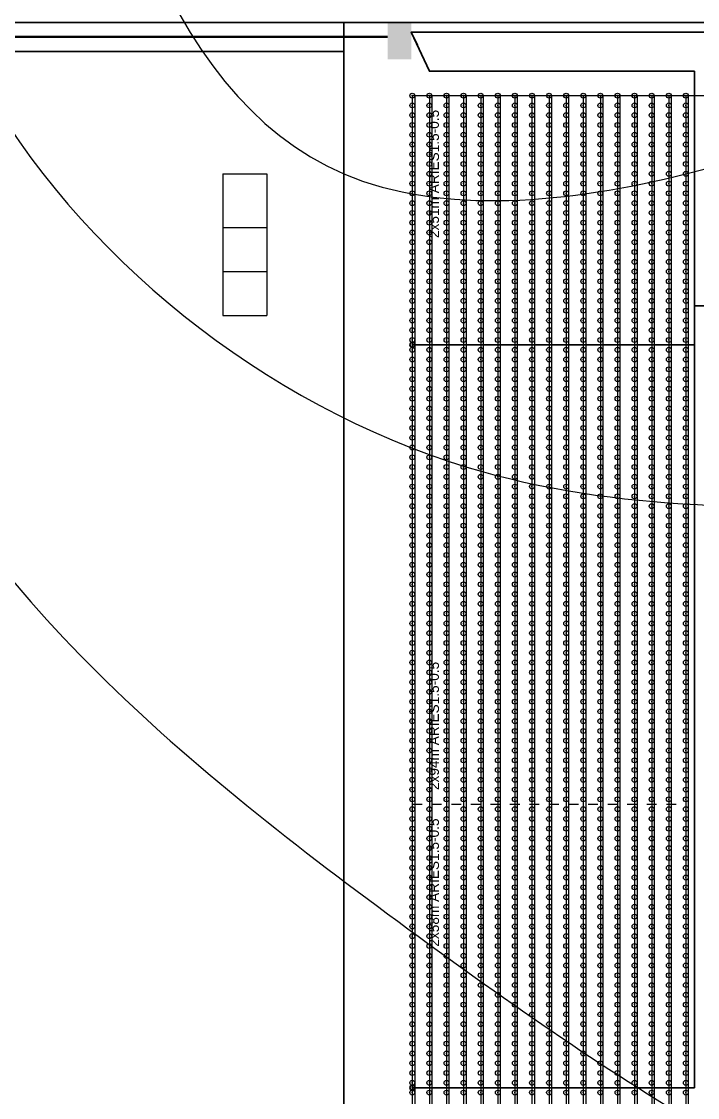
# Model space of a CAD drawing. Extents: x -405 to 744, y -1220 to 687.
# Drawn here: x -41.2 to 97.2, y -189 to 31.2 of the extents above; entities that cross this region are included whole.
import ezdxf

# ---------------------------------------------------------------- set-up
doc = ezdxf.new("R2010")
doc.units = 0
doc.header["$PDMODE"] = 32
doc.header["$PDSIZE"] = 1
doc.linetypes.add('Limite', pattern=[4, 2, -2])
doc.layers.get('0').update_dxf_attribs({"linetype": 'CONTINUOUS', "lineweight": 9})
doc.layers.get('Defpoints').update_dxf_attribs({"linetype": 'CONTINUOUS'})
for name, color, linetype, lineweight in [('Curvas', 8, 'CONTINUOUS', 9), ('Cálculos', 154, 'CONTINUOUS', 9), ('Estacas-uva', 8, 'CONTINUOUS', 15), ('Filtros', 5, 'CONTINUOUS', 15), ('Limite', 7, 'Limite', 9), ('Limite de Válvulas', 7, 'CONTINUOUS', 9), ('LP050-PN040', 4, 'CONTINUOUS', 30), ('LP075-PN040', 1, 'CONTINUOUS', 30), ('LP100-PN040', 160, 'CONTINUOUS', 30), ('LP125-PN060', 212, 'CONTINUOUS', 40), ('Poligonal', 7, 'CONTINUOUS', 30), ('T-nº de emissor', 7, 'CONTINUOUS', 9), ('Tubo Gotejador', 72, 'CONTINUOUS', 9)]:
    doc.layers.add(name, color=color, linetype=linetype, lineweight=lineweight)
doc.layers.add('Final de Ramal 50', color=4, linetype='CONTINUOUS', lineweight=30, plot=False)
doc.styles.add('TEXTO EMISSOR', font='arial.ttf', dxfattribs={"height": 2})
doc.dimstyles.new('2xARIES1.5-0.5', dxfattribs={"dimscale": 0, "dimtxt": 3, "dimasz": 0.01, "dimexe": 0, "dimexo": 0, "dimgap": 1.5, "dimtad": 3, "dimjust": 1, "dimdec": 0, "dimzin": 12, "dimdsep": 46, "dimtxsty": 'TEXTO EMISSOR', "dimblk": 'NONE', "dimcen": 2.5, "dimse1": 1, "dimse2": 1, "dimsd1": 1, "dimsd2": 1, "dimclrd": 7, "dimclre": 7, "dimclrt": 256, "dimadec": 0, "dimazin": 0, "dimtfac": 1, "dimtdec": 0, "dimtmove": 0, "dimatfit": 3, "dimldrblk": 'OPEN', "dimfxl": 1, "dimtolj": 1, "dimtzin": 0, "dimarcsym": 0})

# ---------------------------------------------------------------- blocks, each defined once
blk = doc.blocks.new('*D147')
at = {"layer": 'Defpoints', "color": 0}
for p in [(38.8, 16), (38.8, -35), (45.8, -35)]:
    blk.add_point(p, dxfattribs=at)
at = {"layer": 'T-nº de emissor', "insert": (43.266, -0.024), "char_height": 2, "attachment_point": 5, "rotation": 90, "style": 'TEXTO EMISSOR'}
blk.add_mtext('\\A1;2x51m ARIES1.5-0.5', dxfattribs=at)
blk = doc.blocks.new('_None')
blk = doc.blocks.new('_OPEN')
at = {"color": 0, "linetype": 'ByBlock'}
for p, q in [((-1, 0), (0, 0)), ((0, 0), (-1, 0)), ((0, 0), (-1, 0))]:
    blk.add_line(p, q, dxfattribs=at)
blk = doc.blocks.new('*D148')
at = {"layer": 'Defpoints', "color": 0}
for p in [(38.8, -35), (45.8, -35), (38.8, -129)]:
    blk.add_point(p, dxfattribs=at)
at = {"layer": 'T-nº de emissor', "insert": (43.266, -112.976), "char_height": 2, "attachment_point": 5, "rotation": 90, "style": 'TEXTO EMISSOR'}
blk.add_mtext('\\A1;2x94m ARIES1.5-0.5', dxfattribs=at)
blk = doc.blocks.new('*D150')
at = {"layer": 'Defpoints', "color": 0}
for p in [(38.8, -129), (38.8, -187), (45.8, -187)]:
    blk.add_point(p, dxfattribs=at)
at = {"layer": 'T-nº de emissor', "insert": (43.266, -145.024), "char_height": 2, "attachment_point": 5, "rotation": 90, "style": 'TEXTO EMISSOR'}
blk.add_mtext('\\A1;2x58m ARIES1.5-0.5', dxfattribs=at)
blk = doc.blocks.new('*D151')
at = {"layer": 'Defpoints', "color": 0}
for p in [(38.8, -187), (42.8, -187), (38.8, -274)]:
    blk.add_point(p, dxfattribs=at)
at = {"layer": 'T-nº de emissor', "insert": (40.266, -257.976), "char_height": 2, "attachment_point": 5, "rotation": 90, "style": 'TEXTO EMISSOR'}
blk.add_mtext('\\A1;2x87m ARIES1.5-0.5', dxfattribs=at)
blk = doc.blocks.new('*T175')
at = {"color": 0, "lineweight": -2}
for p, q in [((0, 0), (9, 0)), ((0, 0), (0, -29)), ((9, 0), (9, -29)), ((0, -11), (9, -11)), ((0, -20), (9, -20)), ((0, -29), (9, -29))]:
    blk.add_line(p, q, dxfattribs=at)

msp = doc.modelspace()

# ---------------------------------------------------------------- linework, layer by layer
at = {"layer": 'Curvas'}
for points in [[(-90, 210), (-90, 84), (-70, -41), (40, -156), (170, -226), (355, -256), (470, -316), (545, -321), (610, -326)], [(-60, 210), (-50, 20), (50, -60), (240, -70), (380, -140), (480, -180), (580, -180), (630, -170)], [(-20, 210), (-30, 120), (24.8, 0), (94.8, 0), (204.8, 50), (334.8, 80), (404.8, 10), (484.8, -70), (614.8, -50), (644.8, -30)]]:
    msp.add_spline(points, degree=3, dxfattribs=at)
at = {"layer": 'Cálculos'}
for points in [[(24.8, 31), (524.8, 31)], [(24.8, 31), (24.8, -289)], [(38.6, 31), (524.8, 31)]]:
    msp.add_lwpolyline(points, dxfattribs=at)
at = {"layer": 'Estacas-uva'}
for p in [(38.8, 16), (42.3, 16), (45.8, 16), (49.3, 16), (52.8, 16), (56.3, 16), (59.8, 16), (63.3, 16), (66.8, 16), (70.3, 16), (73.8, 16), (77.3, 16), (80.8, 16), (84.3, 16), (87.8, 16), (91.3, 16), (94.8, 16), (38.8, 14), (42.3, 14), (45.8, 14), (49.3, 14), (52.8, 14), (56.3, 14), (59.8, 14), (63.3, 14), (66.8, 14), (70.3, 14), (73.8, 14), (77.3, 14), (80.8, 14), (84.3, 14), (87.8, 14), (91.3, 14), (94.8, 14), (38.8, 12), (42.3, 12), (45.8, 12), (49.3, 12), (52.8, 12), (56.3, 12), (59.8, 12), (63.3, 12), (66.8, 12), (70.3, 12), (73.8, 12), (77.3, 12), (80.8, 12), (84.3, 12), (87.8, 12), (91.3, 12), (94.8, 12), (38.8, 10), (42.3, 10), (45.8, 10), (49.3, 10), (52.8, 10), (56.3, 10), (59.8, 10), (63.3, 10), (66.8, 10), (70.3, 10), (73.8, 10), (77.3, 10), (80.8, 10), (84.3, 10), (87.8, 10), (91.3, 10), (94.8, 10), (38.8, 8), (42.3, 8), (45.8, 8), (49.3, 8), (52.8, 8), (56.3, 8), (59.8, 8), (63.3, 8), (66.8, 8), (70.3, 8), (73.8, 8), (77.3, 8), (80.8, 8), (84.3, 8), (87.8, 8), (91.3, 8), (94.8, 8), (38.8, 6), (38.8, 4), (42.3, 6), (42.3, 4), (45.8, 6), (45.8, 4), (49.3, 6), (49.3, 4), (52.8, 6), (52.8, 4), (56.3, 6), (56.3, 4), (59.8, 6), (59.8, 4), (63.3, 6), (63.3, 4), (66.8, 6), (66.8, 4), (70.3, 6), (70.3, 4), (73.8, 6), (73.8, 4), (77.3, 6), (77.3, 4), (80.8, 6), (80.8, 4), (84.3, 6), (84.3, 4), (87.8, 6), (87.8, 4), (91.3, 6), (91.3, 4), (94.8, 6), (94.8, 4), (38.8, 2), (42.3, 2), (45.8, 2), (49.3, 2), (52.8, 2), (56.3, 2), (59.8, 2), (63.3, 2), (66.8, 2), (70.3, 2), (73.8, 2), (77.3, 2), (80.8, 2), (84.3, 2), (87.8, 2), (91.3, 2), (94.8, 2), (38.8, 0), (42.3, 0), (45.8, 0), (49.3, 0), (52.8, 0), (56.3, 0), (59.8, 0), (63.3, 0), (66.8, 0), (70.3, 0), (73.8, 0), (77.3, 0), (80.8, 0), (84.3, 0), (87.8, 0), (91.3, 0), (94.8, 0), (38.8, -2), (42.3, -2), (45.8, -2), (49.3, -2), (52.8, -2), (56.3, -2), (59.8, -2), (63.3, -2), (66.8, -2), (70.3, -2), (73.8, -2), (77.3, -2), (80.8, -2), (84.3, -2), (87.8, -2), (91.3, -2), (94.8, -2), (38.8, -4), (42.3, -4), (45.8, -4), (49.3, -4), (52.8, -4), (56.3, -4), (59.8, -4), (63.3, -4), (66.8, -4), (70.3, -4), (73.8, -4), (77.3, -4), (80.8, -4), (84.3, -4), (87.8, -4), (91.3, -4), (94.8, -4), (38.8, -6), (42.3, -6), (45.8, -6), (49.3, -6), (52.8, -6), (56.3, -6), (59.8, -6), (63.3, -6), (66.8, -6), (70.3, -6), (73.8, -6), (77.3, -6), (80.8, -6), (84.3, -6), (87.8, -6), (91.3, -6), (94.8, -6), (38.8, -8), (42.3, -8), (45.8, -8), (49.3, -8), (52.8, -8), (56.3, -8), (59.8, -8), (63.3, -8), (66.8, -8), (70.3, -8), (73.8, -8), (77.3, -8), (80.8, -8), (84.3, -8), (87.8, -8), (91.3, -8), (94.8, -8), (38.8, -10), (42.3, -10), (45.8, -10), (49.3, -10), (52.8, -10), (56.3, -10), (59.8, -10), (63.3, -10), (66.8, -10), (70.3, -10), (73.8, -10), (77.3, -10), (80.8, -10), (84.3, -10), (87.8, -10), (91.3, -10), (94.8, -10), (38.8, -12), (42.3, -12), (45.8, -12), (49.3, -12), (52.8, -12), (56.3, -12), (59.8, -12), (63.3, -12), (66.8, -12), (70.3, -12), (73.8, -12), (77.3, -12), (80.8, -12), (84.3, -12), (87.8, -12), (91.3, -12), (94.8, -12), (38.8, -14), (42.3, -14), (45.8, -14), (49.3, -14), (52.8, -14), (56.3, -14), (59.8, -14), (63.3, -14), (66.8, -14), (70.3, -14), (73.8, -14), (77.3, -14), (80.8, -14), (84.3, -14), (87.8, -14), (91.3, -14), (94.8, -14), (38.8, -16), (38.8, -18), (42.3, -16), (42.3, -18), (45.8, -16), (45.8, -18), (49.3, -16), (49.3, -18), (52.8, -16), (52.8, -18), (56.3, -16), (56.3, -18), (59.8, -16), (59.8, -18), (63.3, -16), (63.3, -18), (66.8, -16), (66.8, -18), (70.3, -16), (70.3, -18), (73.8, -16), (73.8, -18), (77.3, -16), (77.3, -18), (80.8, -16), (80.8, -18), (84.3, -16), (84.3, -18), (87.8, -16), (87.8, -18), (91.3, -16), (91.3, -18), (94.8, -16), (94.8, -18), (38.8, -20), (42.3, -20), (45.8, -20), (49.3, -20), (52.8, -20), (56.3, -20), (59.8, -20), (63.3, -20), (66.8, -20), (70.3, -20), (73.8, -20), (77.3, -20), (80.8, -20), (84.3, -20), (87.8, -20), (91.3, -20), (94.8, -20), (38.8, -22), (42.3, -22), (45.8, -22), (49.3, -22), (52.8, -22), (56.3, -22), (59.8, -22), (63.3, -22), (66.8, -22), (70.3, -22), (73.8, -22), (77.3, -22), (80.8, -22), (84.3, -22), (87.8, -22), (91.3, -22), (94.8, -22), (38.8, -24), (42.3, -24), (45.8, -24), (49.3, -24), (52.8, -24), (56.3, -24), (59.8, -24), (63.3, -24), (66.8, -24), (70.3, -24), (73.8, -24), (77.3, -24), (80.8, -24), (84.3, -24), (87.8, -24), (91.3, -24), (94.8, -24), (38.8, -26), (42.3, -26), (45.8, -26), (49.3, -26), (52.8, -26), (56.3, -26), (59.8, -26), (63.3, -26), (66.8, -26), (70.3, -26), (73.8, -26), (77.3, -26), (80.8, -26), (84.3, -26), (87.8, -26), (91.3, -26), (94.8, -26), (38.8, -28), (42.3, -28), (45.8, -28), (49.3, -28), (52.8, -28), (56.3, -28), (59.8, -28), (63.3, -28), (66.8, -28), (70.3, -28), (73.8, -28), (77.3, -28), (80.8, -28), (84.3, -28), (87.8, -28), (91.3, -28), (94.8, -28), (38.8, -30), (42.3, -30), (45.8, -30), (49.3, -30), (52.8, -30), (56.3, -30), (59.8, -30), (63.3, -30), (66.8, -30), (70.3, -30), (73.8, -30), (77.3, -30), (80.8, -30), (84.3, -30), (87.8, -30), (91.3, -30), (94.8, -30), (38.8, -32), (42.3, -32), (45.8, -32), (49.3, -32), (52.8, -32), (56.3, -32), (59.8, -32), (63.3, -32), (66.8, -32), (70.3, -32), (73.8, -32), (77.3, -32), (80.8, -32), (84.3, -32), (87.8, -32), (91.3, -32), (94.8, -32), (38.8, -34), (42.3, -34), (45.8, -34), (49.3, -34), (52.8, -34), (56.3, -34), (59.8, -34), (63.3, -34), (66.8, -34), (70.3, -34), (73.8, -34), (77.3, -34), (80.8, -34), (84.3, -34), (87.8, -34), (91.3, -34), (94.8, -34), (38.8, -36), (42.3, -36), (45.8, -36), (49.3, -36), (52.8, -36), (56.3, -36), (59.8, -36), (63.3, -36), (66.8, -36), (70.3, -36), (73.8, -36), (77.3, -36), (80.8, -36), (84.3, -36), (87.8, -36), (91.3, -36), (94.8, -36), (38.8, -38), (38.8, -40), (42.3, -38), (42.3, -40), (45.8, -38), (45.8, -40), (49.3, -38), (49.3, -40), (52.8, -38), (52.8, -40), (56.3, -38), (56.3, -40), (59.8, -38), (59.8, -40), (63.3, -38), (63.3, -40), (66.8, -38), (66.8, -40), (70.3, -38), (70.3, -40), (73.8, -38), (73.8, -40), (77.3, -38), (77.3, -40), (80.8, -38), (80.8, -40), (84.3, -38), (84.3, -40), (87.8, -38), (87.8, -40), (91.3, -38), (91.3, -40), (94.8, -38), (94.8, -40), (38.8, -42), (42.3, -42), (45.8, -42), (49.3, -42), (52.8, -42), (56.3, -42), (59.8, -42), (63.3, -42), (66.8, -42), (70.3, -42), (73.8, -42), (77.3, -42), (80.8, -42), (84.3, -42), (87.8, -42), (91.3, -42), (94.8, -42), (38.8, -44), (42.3, -44), (45.8, -44), (49.3, -44), (52.8, -44), (56.3, -44), (59.8, -44), (63.3, -44), (66.8, -44), (70.3, -44), (73.8, -44), (77.3, -44), (80.8, -44), (84.3, -44), (87.8, -44), (91.3, -44), (94.8, -44), (38.8, -46), (42.3, -46), (45.8, -46), (49.3, -46), (52.8, -46), (56.3, -46), (59.8, -46), (63.3, -46), (66.8, -46), (70.3, -46), (73.8, -46), (77.3, -46), (80.8, -46), (84.3, -46), (87.8, -46), (91.3, -46), (94.8, -46), (38.8, -48), (42.3, -48), (45.8, -48), (49.3, -48), (52.8, -48), (56.3, -48), (59.8, -48), (63.3, -48), (66.8, -48), (70.3, -48), (73.8, -48), (77.3, -48), (80.8, -48), (84.3, -48), (87.8, -48), (91.3, -48), (94.8, -48), (38.8, -50), (42.3, -50), (45.8, -50), (49.3, -50), (52.8, -50), (56.3, -50), (59.8, -50), (63.3, -50), (66.8, -50), (70.3, -50), (73.8, -50), (77.3, -50), (80.8, -50), (84.3, -50), (87.8, -50), (91.3, -50), (94.8, -50), (38.8, -52), (42.3, -52), (45.8, -52), (49.3, -52), (52.8, -52), (56.3, -52), (59.8, -52), (63.3, -52), (66.8, -52), (70.3, -52), (73.8, -52), (77.3, -52), (80.8, -52), (84.3, -52), (87.8, -52), (91.3, -52), (94.8, -52), (38.8, -54), (42.3, -54), (45.8, -54), (49.3, -54), (52.8, -54), (56.3, -54), (59.8, -54), (63.3, -54), (66.8, -54), (70.3, -54), (73.8, -54), (77.3, -54), (80.8, -54), (84.3, -54), (87.8, -54), (91.3, -54), (94.8, -54), (38.8, -56), (42.3, -56), (45.8, -56), (49.3, -56), (52.8, -56), (56.3, -56), (59.8, -56), (63.3, -56), (66.8, -56), (70.3, -56), (73.8, -56), (77.3, -56), (80.8, -56), (84.3, -56), (87.8, -56), (91.3, -56), (94.8, -56), (38.8, -58), (42.3, -58), (45.8, -58), (49.3, -58), (52.8, -58), (56.3, -58), (59.8, -58), (63.3, -58), (66.8, -58), (70.3, -58), (73.8, -58), (77.3, -58), (80.8, -58), (84.3, -58), (87.8, -58), (91.3, -58), (94.8, -58), (38.8, -60), (38.8, -62), (42.3, -60), (42.3, -62), (45.8, -60), (45.8, -62), (49.3, -60), (49.3, -62), (52.8, -60), (52.8, -62), (56.3, -60), (56.3, -62), (59.8, -60), (59.8, -62), (63.3, -60), (63.3, -62), (66.8, -60), (66.8, -62), (70.3, -60), (70.3, -62), (73.8, -60), (73.8, -62), (77.3, -60), (77.3, -62), (80.8, -60), (80.8, -62), (84.3, -60), (84.3, -62), (87.8, -60), (87.8, -62), (91.3, -60), (91.3, -62), (94.8, -60), (94.8, -62), (38.8, -64), (42.3, -64), (45.8, -64), (49.3, -64), (52.8, -64), (56.3, -64), (59.8, -64), (63.3, -64), (66.8, -64), (70.3, -64), (73.8, -64), (77.3, -64), (80.8, -64), (84.3, -64), (87.8, -64), (91.3, -64), (94.8, -64), (38.8, -66), (42.3, -66), (45.8, -66), (49.3, -66), (52.8, -66), (56.3, -66), (59.8, -66), (63.3, -66), (66.8, -66), (70.3, -66), (73.8, -66), (77.3, -66), (80.8, -66), (84.3, -66), (87.8, -66), (91.3, -66), (94.8, -66), (38.8, -68), (42.3, -68), (45.8, -68), (49.3, -68), (52.8, -68), (56.3, -68), (59.8, -68), (63.3, -68), (66.8, -68), (70.3, -68), (73.8, -68), (77.3, -68), (80.8, -68), (84.3, -68), (87.8, -68), (91.3, -68), (94.8, -68), (38.8, -70), (42.3, -70), (45.8, -70), (49.3, -70), (52.8, -70), (56.3, -70), (59.8, -70), (63.3, -70), (66.8, -70), (70.3, -70), (73.8, -70), (77.3, -70), (80.8, -70), (84.3, -70), (87.8, -70), (91.3, -70), (94.8, -70), (38.8, -72), (42.3, -72), (45.8, -72), (49.3, -72), (52.8, -72), (56.3, -72), (59.8, -72), (63.3, -72), (66.8, -72), (70.3, -72), (73.8, -72), (77.3, -72), (80.8, -72), (84.3, -72), (87.8, -72), (91.3, -72), (94.8, -72), (38.8, -74), (42.3, -74), (45.8, -74), (49.3, -74), (52.8, -74), (56.3, -74), (59.8, -74), (63.3, -74), (66.8, -74), (70.3, -74), (73.8, -74), (77.3, -74), (80.8, -74), (84.3, -74), (87.8, -74), (91.3, -74), (94.8, -74), (38.8, -76), (42.3, -76), (45.8, -76), (49.3, -76), (52.8, -76), (56.3, -76), (59.8, -76), (63.3, -76), (66.8, -76), (70.3, -76), (73.8, -76), (77.3, -76), (80.8, -76), (84.3, -76), (87.8, -76), (91.3, -76), (94.8, -76), (38.8, -78), (42.3, -78), (45.8, -78), (49.3, -78), (52.8, -78), (56.3, -78), (59.8, -78), (63.3, -78), (66.8, -78), (70.3, -78), (73.8, -78), (77.3, -78), (80.8, -78), (84.3, -78), (87.8, -78), (91.3, -78), (94.8, -78), (38.8, -80), (42.3, -80), (45.8, -80), (49.3, -80), (52.8, -80), (56.3, -80), (59.8, -80), (63.3, -80), (66.8, -80), (70.3, -80), (73.8, -80), (77.3, -80), (80.8, -80), (84.3, -80), (87.8, -80), (91.3, -80), (94.8, -80), (38.8, -82), (38.8, -84), (42.3, -82), (42.3, -84), (45.8, -82), (45.8, -84), (49.3, -82), (49.3, -84), (52.8, -82), (52.8, -84), (56.3, -82), (56.3, -84), (59.8, -82), (59.8, -84), (63.3, -82), (63.3, -84), (66.8, -82), (66.8, -84), (70.3, -82), (70.3, -84), (73.8, -82), (73.8, -84), (77.3, -82), (77.3, -84), (80.8, -82), (80.8, -84), (84.3, -82), (84.3, -84), (87.8, -82), (87.8, -84), (91.3, -82), (91.3, -84), (94.8, -82), (94.8, -84), (38.8, -86), (42.3, -86), (45.8, -86), (49.3, -86), (52.8, -86), (56.3, -86), (59.8, -86), (63.3, -86), (66.8, -86), (70.3, -86), (73.8, -86), (77.3, -86), (80.8, -86), (84.3, -86), (87.8, -86), (91.3, -86), (94.8, -86), (38.8, -88), (42.3, -88), (45.8, -88), (49.3, -88), (52.8, -88), (56.3, -88), (59.8, -88), (63.3, -88), (66.8, -88), (70.3, -88), (73.8, -88), (77.3, -88), (80.8, -88), (84.3, -88), (87.8, -88), (91.3, -88), (94.8, -88), (38.8, -90), (42.3, -90), (45.8, -90), (49.3, -90), (52.8, -90), (56.3, -90), (59.8, -90), (63.3, -90), (66.8, -90), (70.3, -90), (73.8, -90), (77.3, -90), (80.8, -90), (84.3, -90), (87.8, -90), (91.3, -90), (94.8, -90), (38.8, -92), (42.3, -92), (45.8, -92), (49.3, -92), (52.8, -92), (56.3, -92), (59.8, -92), (63.3, -92), (66.8, -92), (70.3, -92), (73.8, -92), (77.3, -92), (80.8, -92), (84.3, -92), (87.8, -92), (91.3, -92), (94.8, -92), (38.8, -94), (42.3, -94), (45.8, -94), (49.3, -94), (52.8, -94), (56.3, -94), (59.8, -94), (63.3, -94), (66.8, -94), (70.3, -94), (73.8, -94), (77.3, -94), (80.8, -94), (84.3, -94), (87.8, -94), (91.3, -94), (94.8, -94), (38.8, -96), (42.3, -96), (45.8, -96), (49.3, -96), (52.8, -96), (56.3, -96), (59.8, -96), (63.3, -96), (66.8, -96), (70.3, -96), (73.8, -96), (77.3, -96), (80.8, -96), (84.3, -96), (87.8, -96), (91.3, -96), (94.8, -96), (38.8, -98), (42.3, -98), (45.8, -98), (49.3, -98), (52.8, -98), (56.3, -98), (59.8, -98), (63.3, -98), (66.8, -98), (70.3, -98), (73.8, -98), (77.3, -98), (80.8, -98), (84.3, -98), (87.8, -98), (91.3, -98), (94.8, -98), (38.8, -100), (42.3, -100), (45.8, -100), (49.3, -100), (52.8, -100), (56.3, -100), (59.8, -100), (63.3, -100), (66.8, -100), (70.3, -100), (73.8, -100), (77.3, -100), (80.8, -100), (84.3, -100), (87.8, -100), (91.3, -100), (94.8, -100), (38.8, -102), (42.3, -102), (45.8, -102), (49.3, -102), (52.8, -102), (56.3, -102), (59.8, -102), (63.3, -102), (66.8, -102), (70.3, -102), (73.8, -102), (77.3, -102), (80.8, -102), (84.3, -102), (87.8, -102), (91.3, -102), (94.8, -102), (38.8, -104), (38.8, -106), (42.3, -104), (42.3, -106), (45.8, -104), (45.8, -106), (49.3, -104), (49.3, -106), (52.8, -104), (52.8, -106), (56.3, -104), (56.3, -106), (59.8, -104), (59.8, -106), (63.3, -104), (63.3, -106), (66.8, -104), (66.8, -106), (70.3, -104), (70.3, -106), (73.8, -104), (73.8, -106), (77.3, -104), (77.3, -106), (80.8, -104), (80.8, -106), (84.3, -104), (84.3, -106), (87.8, -104), (87.8, -106), (91.3, -104), (91.3, -106), (94.8, -104), (94.8, -106), (38.8, -108), (42.3, -108), (45.8, -108), (49.3, -108), (52.8, -108), (56.3, -108), (59.8, -108), (63.3, -108), (66.8, -108), (70.3, -108), (73.8, -108), (77.3, -108), (80.8, -108), (84.3, -108), (87.8, -108), (91.3, -108), (94.8, -108), (38.8, -110), (42.3, -110), (45.8, -110), (49.3, -110), (52.8, -110), (56.3, -110), (59.8, -110), (63.3, -110), (66.8, -110), (70.3, -110), (73.8, -110), (77.3, -110), (80.8, -110), (84.3, -110), (87.8, -110), (91.3, -110), (94.8, -110), (38.8, -112), (42.3, -112), (45.8, -112), (49.3, -112), (52.8, -112), (56.3, -112), (59.8, -112), (63.3, -112), (66.8, -112), (70.3, -112), (73.8, -112), (77.3, -112), (80.8, -112), (84.3, -112), (87.8, -112), (91.3, -112), (94.8, -112), (38.8, -114), (42.3, -114), (45.8, -114), (49.3, -114), (52.8, -114), (56.3, -114), (59.8, -114), (63.3, -114), (66.8, -114), (70.3, -114), (73.8, -114), (77.3, -114), (80.8, -114), (84.3, -114), (87.8, -114), (91.3, -114), (94.8, -114), (38.8, -116), (42.3, -116), (45.8, -116), (49.3, -116), (52.8, -116), (56.3, -116), (59.8, -116), (63.3, -116), (66.8, -116), (70.3, -116), (73.8, -116), (77.3, -116), (80.8, -116), (84.3, -116), (87.8, -116), (91.3, -116), (94.8, -116), (38.8, -118), (42.3, -118), (45.8, -118), (49.3, -118), (52.8, -118), (56.3, -118), (59.8, -118), (63.3, -118), (66.8, -118), (70.3, -118), (73.8, -118), (77.3, -118), (80.8, -118), (84.3, -118), (87.8, -118), (91.3, -118), (94.8, -118), (38.8, -120), (42.3, -120), (45.8, -120), (49.3, -120), (52.8, -120), (56.3, -120), (59.8, -120), (63.3, -120), (66.8, -120), (70.3, -120), (73.8, -120), (77.3, -120), (80.8, -120), (84.3, -120), (87.8, -120), (91.3, -120), (94.8, -120), (38.8, -122), (42.3, -122), (45.8, -122), (49.3, -122), (52.8, -122), (56.3, -122), (59.8, -122), (63.3, -122), (66.8, -122), (70.3, -122), (73.8, -122), (77.3, -122), (80.8, -122), (84.3, -122), (87.8, -122), (91.3, -122), (94.8, -122), (38.8, -124), (42.3, -124), (45.8, -124), (49.3, -124), (52.8, -124), (56.3, -124), (59.8, -124), (63.3, -124), (66.8, -124), (70.3, -124), (73.8, -124), (77.3, -124), (80.8, -124), (84.3, -124), (87.8, -124), (91.3, -124), (94.8, -124), (38.8, -126), (38.8, -128), (42.3, -126), (42.3, -128), (45.8, -126), (45.8, -128), (49.3, -126), (49.3, -128), (52.8, -126), (52.8, -128), (56.3, -126), (56.3, -128), (59.8, -126), (59.8, -128), (63.3, -126), (63.3, -128), (66.8, -126), (66.8, -128), (70.3, -126), (70.3, -128), (73.8, -126), (73.8, -128), (77.3, -126), (77.3, -128), (80.8, -126), (80.8, -128), (84.3, -126), (84.3, -128), (87.8, -126), (87.8, -128), (91.3, -126), (91.3, -128), (94.8, -126), (94.8, -128), (38.8, -130), (42.3, -130), (45.8, -130), (49.3, -130), (52.8, -130), (56.3, -130), (59.8, -130), (63.3, -130), (66.8, -130), (70.3, -130), (73.8, -130), (77.3, -130), (80.8, -130), (84.3, -130), (87.8, -130), (91.3, -130), (94.8, -130), (38.8, -132), (42.3, -132), (45.8, -132), (49.3, -132), (52.8, -132), (56.3, -132), (59.8, -132), (63.3, -132), (66.8, -132), (70.3, -132), (73.8, -132), (77.3, -132), (80.8, -132), (84.3, -132), (87.8, -132), (91.3, -132), (94.8, -132), (38.8, -134), (42.3, -134), (45.8, -134), (49.3, -134), (52.8, -134), (56.3, -134), (59.8, -134), (63.3, -134), (66.8, -134), (70.3, -134), (73.8, -134), (77.3, -134), (80.8, -134), (84.3, -134), (87.8, -134), (91.3, -134), (94.8, -134), (38.8, -136), (42.3, -136), (45.8, -136), (49.3, -136), (52.8, -136), (56.3, -136), (59.8, -136), (63.3, -136), (66.8, -136), (70.3, -136), (73.8, -136), (77.3, -136), (80.8, -136), (84.3, -136), (87.8, -136), (91.3, -136), (94.8, -136), (38.8, -138), (42.3, -138), (45.8, -138), (49.3, -138), (52.8, -138), (56.3, -138), (59.8, -138), (63.3, -138), (66.8, -138), (70.3, -138), (73.8, -138), (77.3, -138), (80.8, -138), (84.3, -138), (87.8, -138), (91.3, -138), (94.8, -138), (38.8, -140), (42.3, -140), (45.8, -140), (49.3, -140), (52.8, -140), (56.3, -140), (59.8, -140), (63.3, -140), (66.8, -140), (70.3, -140), (73.8, -140), (77.3, -140), (80.8, -140), (84.3, -140), (87.8, -140), (91.3, -140), (94.8, -140), (38.8, -142), (42.3, -142), (45.8, -142), (49.3, -142), (52.8, -142), (56.3, -142), (59.8, -142), (63.3, -142), (66.8, -142), (70.3, -142), (73.8, -142), (77.3, -142), (80.8, -142), (84.3, -142), (87.8, -142), (91.3, -142), (94.8, -142), (38.8, -144), (42.3, -144), (45.8, -144), (49.3, -144), (52.8, -144), (56.3, -144), (59.8, -144), (63.3, -144), (66.8, -144), (70.3, -144), (73.8, -144), (77.3, -144), (80.8, -144), (84.3, -144), (87.8, -144), (91.3, -144), (94.8, -144), (38.8, -146), (38.8, -148), (42.3, -146), (42.3, -148), (45.8, -146), (45.8, -148), (49.3, -146), (49.3, -148), (52.8, -146), (52.8, -148), (56.3, -146), (56.3, -148), (59.8, -146), (59.8, -148), (63.3, -146), (63.3, -148), (66.8, -146), (66.8, -148), (70.3, -146), (70.3, -148), (73.8, -146), (73.8, -148), (77.3, -146), (77.3, -148), (80.8, -146), (80.8, -148), (84.3, -146), (84.3, -148), (87.8, -146), (87.8, -148), (91.3, -146), (91.3, -148), (94.8, -146), (94.8, -148), (38.8, -150), (42.3, -150), (45.8, -150), (49.3, -150), (52.8, -150), (56.3, -150), (59.8, -150), (63.3, -150), (66.8, -150), (70.3, -150), (73.8, -150), (77.3, -150), (80.8, -150), (84.3, -150), (87.8, -150), (91.3, -150), (94.8, -150), (38.8, -152), (42.3, -152), (45.8, -152), (49.3, -152), (52.8, -152), (56.3, -152), (59.8, -152), (63.3, -152), (66.8, -152), (70.3, -152), (73.8, -152), (77.3, -152), (80.8, -152), (84.3, -152), (87.8, -152), (91.3, -152), (94.8, -152), (38.8, -154), (42.3, -154), (45.8, -154), (49.3, -154), (52.8, -154), (56.3, -154), (59.8, -154), (63.3, -154), (66.8, -154), (70.3, -154), (73.8, -154), (77.3, -154), (80.8, -154), (84.3, -154), (87.8, -154), (91.3, -154), (94.8, -154), (38.8, -156), (42.3, -156), (45.8, -156), (49.3, -156), (52.8, -156), (56.3, -156), (59.8, -156), (63.3, -156), (66.8, -156), (70.3, -156), (73.8, -156), (77.3, -156), (80.8, -156), (84.3, -156), (87.8, -156), (91.3, -156), (94.8, -156), (38.8, -158), (42.3, -158), (45.8, -158), (49.3, -158), (52.8, -158), (56.3, -158), (59.8, -158), (63.3, -158), (66.8, -158), (70.3, -158), (73.8, -158), (77.3, -158), (80.8, -158), (84.3, -158), (87.8, -158), (91.3, -158), (94.8, -158), (38.8, -160), (42.3, -160), (45.8, -160), (49.3, -160), (52.8, -160), (56.3, -160), (59.8, -160), (63.3, -160), (66.8, -160), (70.3, -160), (73.8, -160), (77.3, -160), (80.8, -160), (84.3, -160), (87.8, -160), (91.3, -160), (94.8, -160), (38.8, -162), (42.3, -162), (45.8, -162), (49.3, -162), (52.8, -162), (56.3, -162), (59.8, -162), (63.3, -162), (66.8, -162), (70.3, -162), (73.8, -162), (77.3, -162), (80.8, -162), (84.3, -162), (87.8, -162), (91.3, -162), (94.8, -162), (38.8, -164), (42.3, -164), (45.8, -164), (49.3, -164), (52.8, -164), (56.3, -164), (59.8, -164), (63.3, -164), (66.8, -164), (70.3, -164), (73.8, -164), (77.3, -164), (80.8, -164), (84.3, -164), (87.8, -164), (91.3, -164), (94.8, -164), (38.8, -166), (42.3, -166), (45.8, -166), (49.3, -166), (52.8, -166), (56.3, -166), (59.8, -166), (63.3, -166), (66.8, -166), (70.3, -166), (73.8, -166), (77.3, -166), (80.8, -166), (84.3, -166), (87.8, -166), (91.3, -166), (94.8, -166), (38.8, -168), (38.8, -170), (42.3, -168), (42.3, -170), (45.8, -168), (45.8, -170), (49.3, -168), (49.3, -170), (52.8, -168), (52.8, -170), (56.3, -168), (56.3, -170), (59.8, -168), (59.8, -170), (63.3, -168), (63.3, -170), (66.8, -168), (66.8, -170), (70.3, -168), (70.3, -170), (73.8, -168), (73.8, -170), (77.3, -168), (77.3, -170), (80.8, -168), (80.8, -170), (84.3, -168), (84.3, -170), (87.8, -168), (87.8, -170), (91.3, -168), (91.3, -170), (94.8, -168), (94.8, -170), (38.8, -172), (42.3, -172), (45.8, -172), (49.3, -172), (52.8, -172), (56.3, -172), (59.8, -172), (63.3, -172), (66.8, -172), (70.3, -172), (73.8, -172), (77.3, -172), (80.8, -172), (84.3, -172), (87.8, -172), (91.3, -172), (94.8, -172), (38.8, -174), (42.3, -174), (45.8, -174), (49.3, -174), (52.8, -174), (56.3, -174), (59.8, -174), (63.3, -174), (66.8, -174), (70.3, -174), (73.8, -174), (77.3, -174), (80.8, -174), (84.3, -174), (87.8, -174), (91.3, -174), (94.8, -174), (38.8, -176), (42.3, -176), (45.8, -176), (49.3, -176), (52.8, -176), (56.3, -176), (59.8, -176), (63.3, -176), (66.8, -176), (70.3, -176), (73.8, -176), (77.3, -176), (80.8, -176), (84.3, -176), (87.8, -176), (91.3, -176), (94.8, -176), (38.8, -178), (42.3, -178), (45.8, -178), (49.3, -178), (52.8, -178), (56.3, -178), (59.8, -178), (63.3, -178), (66.8, -178), (70.3, -178), (73.8, -178), (77.3, -178), (80.8, -178), (84.3, -178), (87.8, -178), (91.3, -178), (94.8, -178), (38.8, -180), (42.3, -180), (45.8, -180), (49.3, -180), (52.8, -180), (56.3, -180), (59.8, -180), (63.3, -180), (66.8, -180), (70.3, -180), (73.8, -180), (77.3, -180), (80.8, -180), (84.3, -180), (87.8, -180), (91.3, -180), (94.8, -180), (38.8, -182), (42.3, -182), (45.8, -182), (49.3, -182), (52.8, -182), (56.3, -182), (59.8, -182), (63.3, -182), (66.8, -182), (70.3, -182), (73.8, -182), (77.3, -182), (80.8, -182), (84.3, -182), (87.8, -182), (91.3, -182), (94.8, -182), (38.8, -184), (42.3, -184), (45.8, -184), (49.3, -184), (52.8, -184), (56.3, -184), (59.8, -184), (63.3, -184), (66.8, -184), (70.3, -184), (73.8, -184), (77.3, -184), (80.8, -184), (84.3, -184), (87.8, -184), (91.3, -184), (94.8, -184), (38.8, -186), (42.3, -186), (45.8, -186), (49.3, -186), (52.8, -186), (56.3, -186), (59.8, -186), (63.3, -186), (66.8, -186), (70.3, -186), (73.8, -186), (77.3, -186), (80.8, -186), (84.3, -186), (87.8, -186), (91.3, -186), (94.8, -186), (38.8, -188), (42.3, -188), (45.8, -188), (49.3, -188), (52.8, -188), (56.3, -188), (59.8, -188), (63.3, -188), (66.8, -188), (70.3, -188), (73.8, -188), (77.3, -188), (80.8, -188), (84.3, -188), (87.8, -188), (91.3, -188), (94.8, -188)]:
    msp.add_point(p, dxfattribs=at)
at = {"layer": 'Filtros'}
msp.add_solid([(33.74, 23.42), (38.6, 23.42), (33.74, 31), (38.6, 31)], dxfattribs=at)
at = {"layer": 'Final de Ramal 50'}
for p in [(38.8, -35), (38.8, -187)]:
    msp.add_point(p, dxfattribs=at)
at = {"layer": 'Limite'}
msp.add_lwpolyline([(38.8, -129), (94.8, -129)], dxfattribs=at)
at = {"layer": 'Limite de Válvulas'}
for points in [[(38.8, 16), (266.3, 16)], [(38.8, 16), (38.8, -274)], [(94.8, 16), (94.8, -274)]]:
    msp.add_lwpolyline(points, dxfattribs=at)
at = {"layer": 'LP050-PN040'}
for points in [[(38.8, -35), (84.55, -35)], [(38.8, -187), (84.55, -187)]]:
    msp.add_lwpolyline(points, dxfattribs=at)
at = {"layer": 'LP075-PN040'}
for points in [[(96.55, -27), (212.05, -27)], [(84.55, -35), (96.55, -35)], [(96.55, -35), (96.55, -187)], [(84.55, -187), (96.55, -187)]]:
    msp.add_lwpolyline(points, dxfattribs=at)
at = {"layer": 'LP100-PN040'}
for points in [[(39.84, 26.33), (38.6, 29), (42.31, 21), (96.55, 21), (96.55, -27), (96.55, -35)], [(38.6, 29), (345.05, 29), (345.05, -27), (345.05, -35)]]:
    msp.add_lwpolyline(points, dxfattribs=at)
at = {"layer": 'LP125-PN060'}
msp.add_lwpolyline([(-219.81, 28), (33.74, 28)], dxfattribs=at)
at = {"layer": 'Poligonal'}
for points in [[(24.8, 31), (-225.2, 31)], [(24.8, 25), (-225.2, 25)]]:
    msp.add_lwpolyline(points, dxfattribs=at)
msp.add_lwpolyline([(24.8, 31), (524.8, 31), (524.8, -289), (24.8, -289)], close=True, dxfattribs=at)
at = {"layer": 'Tubo Gotejador'}
for points in [[(38.8, 16), (38.8, -35)], [(39.3, 16), (39.3, -35)], [(42.3, 16), (42.3, -35)], [(42.8, 16), (42.8, -35)], [(45.8, 16), (45.8, -35)], [(46.3, 16), (46.3, -35)], [(49.3, 16), (49.3, -35)], [(49.8, 16), (49.8, -35)], [(52.8, 16), (52.8, -35)], [(53.3, 16), (53.3, -35)], [(56.3, 16), (56.3, -35)], [(56.8, 16), (56.8, -35)], [(59.8, 16), (59.8, -35)], [(60.3, 16), (60.3, -35)], [(63.3, 16), (63.3, -35)], [(63.8, 16), (63.8, -35)], [(66.8, 16), (66.8, -35)], [(67.3, 16), (67.3, -35)], [(70.3, 16), (70.3, -35)], [(70.8, 16), (70.8, -35)], [(73.8, 16), (73.8, -35)], [(74.3, 16), (74.3, -35)], [(77.3, 16), (77.3, -35)], [(77.8, 16), (77.8, -35)], [(80.8, 16), (80.8, -35)], [(81.3, 16), (81.3, -35)], [(84.3, 16), (84.3, -35)], [(84.8, 16), (84.8, -35)], [(87.8, 16), (87.8, -35)], [(88.3, 16), (88.3, -35)], [(91.3, 16), (91.3, -35)], [(91.8, 16), (91.8, -35)], [(94.8, 16), (94.8, -35)], [(95.3, 16), (95.3, -35)], [(38.8, -35), (38.8, -129)], [(39.3, -35), (39.3, -129)], [(42.3, -35), (42.3, -129)], [(42.8, -35), (42.8, -129)], [(45.8, -35), (45.8, -129)], [(46.3, -35), (46.3, -129)], [(49.3, -35), (49.3, -129)], [(49.8, -35), (49.8, -129)], [(52.8, -35), (52.8, -129)], [(53.3, -35), (53.3, -129)], [(56.3, -35), (56.3, -129)], [(56.8, -35), (56.8, -129)], [(59.8, -35), (59.8, -129)], [(60.3, -35), (60.3, -129)], [(63.3, -35), (63.3, -129)], [(63.8, -35), (63.8, -129)], [(66.8, -35), (66.8, -129)], [(67.3, -35), (67.3, -129)], [(70.3, -35), (70.3, -129)], [(70.8, -35), (70.8, -129)], [(73.8, -35), (73.8, -129)], [(74.3, -35), (74.3, -129)], [(77.3, -35), (77.3, -129)], [(77.8, -35), (77.8, -129)], [(80.8, -35), (80.8, -129)], [(81.3, -35), (81.3, -129)], [(84.3, -35), (84.3, -129)], [(84.8, -35), (84.8, -129)], [(87.8, -35), (87.8, -129)], [(88.3, -35), (88.3, -129)], [(91.3, -35), (91.3, -129)], [(91.8, -35), (91.8, -129)], [(94.8, -35), (94.8, -129)], [(95.3, -35), (95.3, -129)], [(38.8, -129), (38.8, -187)], [(39.3, -129), (39.3, -187)], [(42.3, -129), (42.3, -187)], [(42.8, -129), (42.8, -187)], [(45.8, -129), (45.8, -187)], [(46.3, -129), (46.3, -187)], [(49.3, -129), (49.3, -187)], [(49.8, -129), (49.8, -187)], [(52.8, -129), (52.8, -187)], [(53.3, -129), (53.3, -187)], [(56.3, -129), (56.3, -187)], [(56.8, -129), (56.8, -187)], [(59.8, -129), (59.8, -187)], [(60.3, -129), (60.3, -187)], [(63.3, -129), (63.3, -187)], [(63.8, -129), (63.8, -187)], [(66.8, -129), (66.8, -187)], [(67.3, -129), (67.3, -187)], [(70.3, -129), (70.3, -187)], [(70.8, -129), (70.8, -187)], [(73.8, -129), (73.8, -187)], [(74.3, -129), (74.3, -187)], [(77.3, -129), (77.3, -187)], [(77.8, -129), (77.8, -187)], [(80.8, -129), (80.8, -187)], [(81.3, -129), (81.3, -187)], [(84.3, -129), (84.3, -187)], [(84.8, -129), (84.8, -187)], [(87.8, -129), (87.8, -187)], [(88.3, -129), (88.3, -187)], [(91.3, -129), (91.3, -187)], [(91.8, -129), (91.8, -187)], [(94.8, -129), (94.8, -187)], [(95.3, -129), (95.3, -187)], [(38.8, -187), (38.8, -274)], [(39.3, -187), (39.3, -274)], [(42.3, -187), (42.3, -274)], [(42.8, -187), (42.8, -274)], [(45.8, -187), (45.8, -274)], [(46.3, -187), (46.3, -274)], [(49.3, -187), (49.3, -274)], [(49.8, -187), (49.8, -274)], [(52.8, -187), (52.8, -274)], [(53.3, -187), (53.3, -274)], [(56.3, -187), (56.3, -274)], [(56.8, -187), (56.8, -274)], [(59.8, -187), (59.8, -274)], [(60.3, -187), (60.3, -274)], [(63.3, -187), (63.3, -274)], [(63.8, -187), (63.8, -274)], [(66.8, -187), (66.8, -274)], [(67.3, -187), (67.3, -274)], [(70.3, -187), (70.3, -274)], [(70.8, -187), (70.8, -274)], [(73.8, -187), (73.8, -274)], [(74.3, -187), (74.3, -274)], [(77.3, -187), (77.3, -274)], [(77.8, -187), (77.8, -274)], [(80.8, -187), (80.8, -274)], [(81.3, -187), (81.3, -274)], [(84.3, -187), (84.3, -274)], [(84.8, -187), (84.8, -274)], [(87.8, -187), (87.8, -274)], [(88.3, -187), (88.3, -274)], [(91.3, -187), (91.3, -274)], [(91.8, -187), (91.8, -274)], [(94.8, -187), (94.8, -274)], [(95.3, -187), (95.3, -274)]]:
    msp.add_lwpolyline(points, dxfattribs=at)

# ---------------------------------------------------------------- block references
msp.add_blockref('*T175', (0, 0))

# ---------------------------------------------------------------- dimensions: what is measured, and where the dimension line sits
at = {"layer": 'T-nº de emissor', "color": 1}
for p1, p2, distance, picture, middle in [((38.8, 16), (38.8, -35), 7, '*D147', (43.27, -0.02)), ((38.8, -129), (38.8, -187), 7, '*D150', (43.27, -145.02)), ((38.8, -274), (38.8, -187), -4, '*D151', (40.27, -257.98))]:
    dim = msp.add_aligned_dim(p1=p1, p2=p2, distance=distance, dimstyle='2xARIES1.5-0.5', override={"dimscale": 1, "dimpost": '2x<>m ARIES1.5-0.5'}, dxfattribs=at)
    dim.commit()
    dim.dimension.update_dxf_attribs({"geometry": picture, "text_midpoint": middle})
dim = msp.add_linear_dim(base=(45.8, -35), p1=(38.8, -129), p2=(38.8, -35), angle=90, dimstyle='2xARIES1.5-0.5', override={"dimscale": 1, "dimpost": '2x<>m ARIES1.5-0.5'}, dxfattribs=at)
dim.commit()
dim.dimension.update_dxf_attribs({"geometry": '*D148', "text_midpoint": (43.27, -112.98)})

doc.saveas('drawing.dxf')
